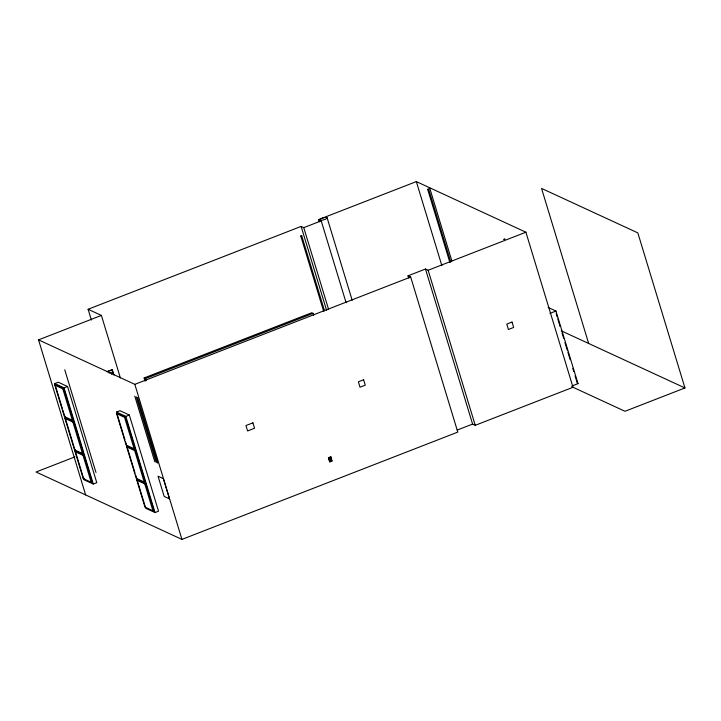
<?xml version="1.0" encoding="UTF-8"?>
<svg xmlns="http://www.w3.org/2000/svg" width="721" height="721" viewBox="0 0 721 721"><rect width="100%" height="100%" fill="white"/><g stroke="black" fill="none" stroke-linecap="round" stroke-linejoin="round"><path stroke-width="1.08" d="M329.776 459.944L329.785 460.151M330.389 460.413L330.209 459.656M154.844 461.855L134.773 396.144M156.304 462.54L136.242 396.82M157.638 463.152L137.567 397.433M323.612 311.184L300.774 236.019L301.198 235.758L301.702 235.731L324.54 310.895M301.702 235.767L300.81 236.046M449.868 262.426L427.679 189.407L428.094 189.145L428.607 189.118L450.796 262.138M428.607 189.154L427.679 189.407M330.533 458.745L330.362 458.177M330.254 460.71L330.948 460.115M330.56 458.376C329.371 457.015 328.794 460.196 330.533 459.07L329.903 458.835M330.38 460.286L330.642 459.719M329.876 459.872L330.714 459.457M329.533 458.322L329.686 459.241M330.912 460.331L330.173 460.674M91.378 320.043L88.106 309.273L301.108 226.421L303.766 227.647L321.224 220.851L346.089 302.694M319.223 221.78L318.565 219.626L416.332 181.593L525.906 232.216L573.015 387.276L475.247 425.309L472.597 424.083L457.186 430.077M85.646 494.921L38.537 339.861L101.391 315.41L120.362 377.867M62.231 408.131L54.76 383.554L58.248 382.193L67.549 386.492L96.767 482.673L93.279 484.034L83.978 479.735L62.88 410.267M54.823 385.095L55.697 384.762L63.664 388.439L73.227 419.901L72.352 420.244L64.385 416.558L54.823 385.095L62.79 388.781L63.664 388.439M54.76 383.554L64.061 387.844L67.549 386.492M106.807 371.603L112.323 369.738L113.954 375.1M107.132 371.757L112.323 369.738M109.069 373.009L111.124 372.216L111.782 374.37M145.092 381.157L144.119 377.948L311.715 312.752L313.049 313.365L313.698 315.501M408.681 277.964L408.023 275.81L425.48 269.023L428.139 270.249L525.906 232.216M144.119 377.948L145.444 378.561L313.049 313.365M38.537 339.861L134.827 384.347L410.682 277.044L457.79 432.104L181.944 539.407L36.05 472.003L74.858 456.907M64.385 416.558L65.26 416.224M64.926 418.36L65.8 418.018L73.767 421.695L83.33 453.158L82.455 453.5L74.488 449.823L64.926 418.36L72.902 422.037L73.767 421.695M124.958 439.873L116.523 412.088L120.01 410.727L129.311 415.026L158.53 511.207L155.042 512.559L145.741 508.269L135.674 475.139M116.586 413.629L117.46 413.295L125.427 416.972L134.98 448.435L134.115 448.777L126.139 445.091L116.586 413.629L124.553 417.315L125.427 416.972M116.523 412.088L125.814 416.377L129.311 415.026M74.488 449.823L75.363 449.48M75.038 451.616L75.903 451.274L83.879 454.96L92.072 481.925L91.197 482.268L83.23 478.582L75.038 451.616L83.005 455.302L83.879 454.96M126.689 446.894L127.563 446.551L135.53 450.228L145.092 481.691L144.218 482.034L136.251 478.347L126.689 446.894L134.656 450.571L135.53 450.228M83.23 478.582L84.105 478.248M549.97 313.383L555.954 311.048L578.008 383.635L572.023 385.969M136.792 480.15L137.666 479.807L145.633 483.494L153.825 510.459L152.96 510.801L144.984 507.115L136.792 480.15L144.759 483.827L145.633 483.494M330.218 458.195L329.524 458.394L330.254 458.556M330.227 458.34L330.299 458.926M329.867 459.665L330.642 459.43L331.047 460.052M329.948 459.764L330.633 459.565L330.038 459.827L330.75 460.422M588.66 343.466L541.543 188.406L637.842 232.892L684.95 387.952L624.981 411.285L571.816 386.717M548.167 307.452L555.954 311.048M561.235 330.804L684.95 387.952M318.565 219.626L321.224 220.851M408.023 275.81L410.682 277.044M578.008 383.635L577.35 383.329L575.07 375.821M88.106 309.273L101.391 315.41M329.894 458.953L329.957 458.953M556.161 313.617L557.144 316.834M557.793 318.979L560.073 326.487M562.029 332.922L563.66 338.284M564.967 342.574L567.247 350.082M567.896 352.227L570.176 359.734M572.78 368.314L573.763 371.531M429.617 187.73L451.86 260.957M416.332 181.593L441.856 265.58M428.139 270.249L475.247 425.309M425.48 269.023L472.597 424.083M327.1 217.733L352.19 300.315M303.766 227.647L328.623 309.48M301.108 226.421L326.622 310.409M329.794 458.286L329.876 458.781M145.444 378.561L146.093 380.706M134.827 384.347L181.944 539.407M111.989 369.585L113.296 373.875M125.814 416.377L155.042 512.559M124.553 417.315L134.115 448.777M134.656 450.571L144.218 482.034M144.759 483.827L152.96 510.801M125.607 442.009L135.025 473.003M64.764 369.792L95.812 471.985A0.973 0.901 -65.2 0 0 96.064 472.39M64.061 387.844L93.279 484.034M62.79 388.781L72.352 420.244M72.902 422.037L82.455 453.5M83.005 455.302L91.197 482.268M503.934 239.372L504.853 239.12L503.934 239.372M252.927 422.839L245.942 425.552L247.573 430.951L254.558 428.229L252.927 422.839M363.618 379.778L358.382 381.815L360.022 387.204L365.259 385.167L363.618 379.778M512.018 322.053L506.782 324.09L508.422 329.479L513.658 327.442L512.018 322.053M330.813 456.79L328.388 457.727L329.686 461.99L332.102 461.043L330.813 456.79M330.642 457.132L328.713 457.88L329.858 461.638L331.786 460.89L330.642 457.132M163.343 478.654L158.025 476.202L164.172 496.427L169.489 498.878L163.343 478.654M321.025 220.365A3.893 1.018 -16.9 0 0 327.073 218.012A3.893 1.018 -16.9 0 0 322.053 218.265A3.893 1.018 -16.9 0 0 321.025 220.365"/></g></svg>
